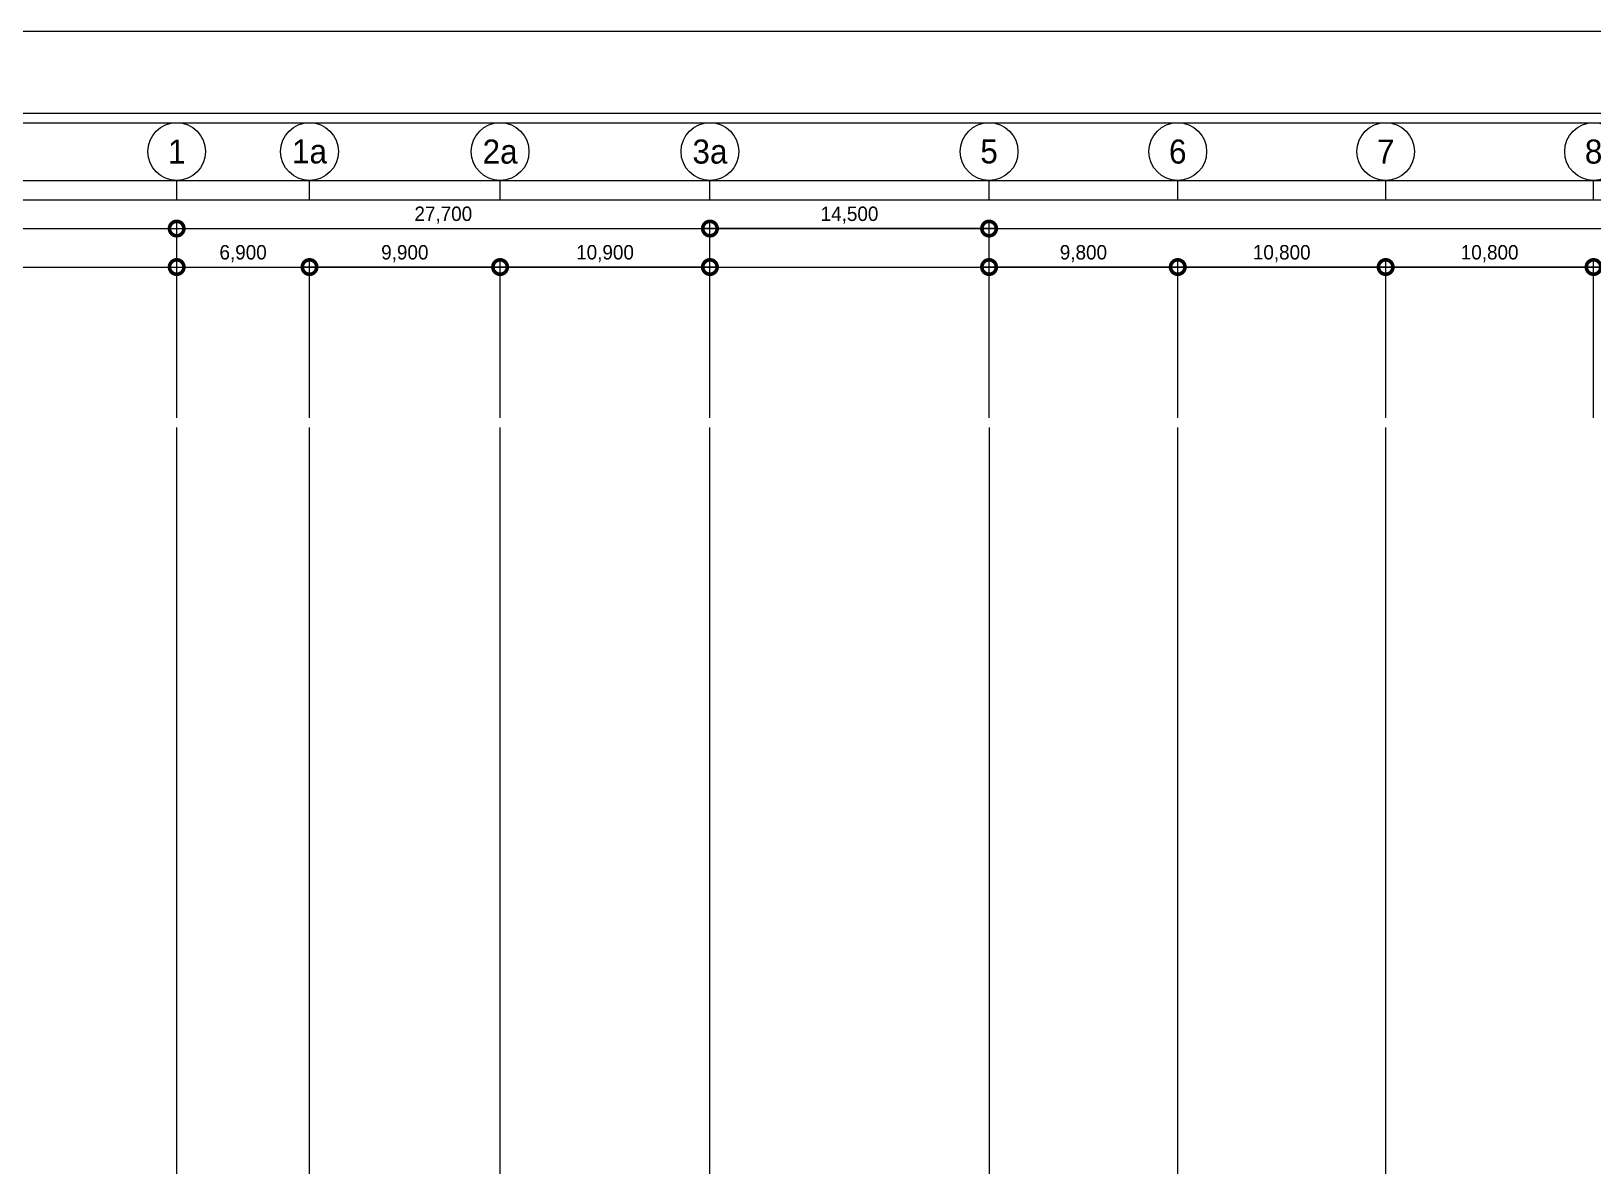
# Model space of a CAD drawing. Extents: x -430745 to 210250, y 0 to 148500.
# Drawn here: x 31540 to 112653, y 89564 to 148500 of the extents above; entities that cross this region are included whole.
import ezdxf
from ezdxf.enums import TextEntityAlignment as Align

# ---------------------------------------------------------------- set-up
doc = ezdxf.new("R2010")
doc.units = 0
doc.header["$LTSCALE"] = 250
doc.header["$MEASUREMENT"] = 0
doc.layers.get('0').update_dxf_attribs({"linetype": 'CONTINUOUS'})
doc.layers.get('Defpoints').update_dxf_attribs({"linetype": 'CONTINUOUS'})
for name, color, linetype in [('A-CEN', 1, 'CONTINUOUS'), ('A-DIM', 7, 'CONTINUOUS'), ('A-SYM-BUB', 3, 'CONTINUOUS')]:
    doc.layers.add(name, color=color, linetype=linetype)
doc.layers.add('NOPLOT', color=193, linetype='CONTINUOUS', plot=False)
doc.styles.add('Gdim', font='')
doc.styles.add('Gtx', font='')
doc.styles.get('Gdim').set_extended_font_data('Dotum')
doc.styles.get('Gtx').set_extended_font_data('Dotum')
doc.dimstyles.new('Gdim200', dxfattribs={"dimscale": 200, "dimtxt": 3, "dimasz": 6, "dimexe": 1.5, "dimexo": 2, "dimgap": 1, "dimtad": 1, "dimdec": 0, "dimzin": 0, "dimdsep": 46, "dimlunit": 6, "dimtxsty": 'Gdim', "dimblk": 'DOTSMALL', "dimcen": 1.5, "dimdle": 1.5, "dimclrd": 1, "dimclre": 1, "dimclrt": 256, "dimazin": 0, "dimtfac": 1, "dimtdec": 0, "dimtix": 1, "dimtmove": 2, "dimatfit": 3, "dimldrblk": 'DOTSMALL', "dimfxl": 1.5, "dimtolj": 1, "dimtzin": 0, "dimlwd": -1, "dimlwe": -1, "dimarcsym": 0})

# ---------------------------------------------------------------- blocks, each defined once
blk = doc.blocks.new('_DotSmall')
at = {"color": 0, "linetype": 'ByBlock', "const_width": 0.5}
blk.add_lwpolyline([(-0.0625, 0, 1), (0.0625, 0, 1)], format="xyb", close=True, dxfattribs=at)
blk = doc.blocks.new('*D49')
at = {"layer": 'A-DIM', "color": 1, "transparency": 16777216}
for p, q in [((14070694, -322405), (14059144, -322405)), ((14059519, -330238), (14059519, -322030)), ((14070319, -330238), (14070319, -322030))]:
    blk.add_line(p, q, dxfattribs=at)
at = {"layer": 'Defpoints', "color": 0, "transparency": 16777216}
for p in [(14059519, -322405), (14059519, -330738), (14070319, -330738)]:
    blk.add_point(p, dxfattribs=at)
at = {"layer": 'A-DIM', "color": 1, "transparency": 16777216, "xscale": 1500, "yscale": 1500, "zscale": 1500, "rotation": 180}
blk.add_blockref('_DotSmall', (14059519, -322405), dxfattribs=at)
at = {"layer": 'A-DIM', "color": 1, "transparency": 16777216, "xscale": 1500, "yscale": 1500, "zscale": 1500}
blk.add_blockref('_DotSmall', (14070319, -322405), dxfattribs=at)
at = {"layer": 'A-DIM', "transparency": 16777216, "insert": (14064919, -321707), "char_height": 750, "attachment_point": 5, "style": 'Gdim'}
blk.add_mtext('\\A1;10,800', dxfattribs=at)
blk = doc.blocks.new('*D50')
at = {"layer": 'A-DIM', "color": 1, "transparency": 16777216}
for p, q in [((14081494, -322405), (14069944, -322405)), ((14070319, -330238), (14070319, -322030)), ((14081119, -330238), (14081119, -322030))]:
    blk.add_line(p, q, dxfattribs=at)
at = {"layer": 'Defpoints', "color": 0, "transparency": 16777216}
for p in [(14070319, -322405), (14070319, -330738), (14081119, -330738)]:
    blk.add_point(p, dxfattribs=at)
at = {"layer": 'A-DIM', "color": 1, "transparency": 16777216, "xscale": 1500, "yscale": 1500, "zscale": 1500, "rotation": 180}
blk.add_blockref('_DotSmall', (14070319, -322405), dxfattribs=at)
at = {"layer": 'A-DIM', "color": 1, "transparency": 16777216, "xscale": 1500, "yscale": 1500, "zscale": 1500}
blk.add_blockref('_DotSmall', (14081119, -322405), dxfattribs=at)
at = {"layer": 'A-DIM', "transparency": 16777216, "insert": (14075719, -321707), "char_height": 750, "attachment_point": 5, "style": 'Gdim'}
blk.add_mtext('\\A1;10,800', dxfattribs=at)
blk = doc.blocks.new('*D51')
at = {"layer": 'A-DIM', "color": 1, "transparency": 16777216}
for p, q in [((14092294, -322405), (14080744, -322405)), ((14081119, -330238), (14081119, -322030)), ((14091919, -330238), (14091919, -322030))]:
    blk.add_line(p, q, dxfattribs=at)
at = {"layer": 'Defpoints', "color": 0, "transparency": 16777216}
for p in [(14081119, -322405), (14081119, -330738), (14091919, -330738)]:
    blk.add_point(p, dxfattribs=at)
at = {"layer": 'A-DIM', "color": 1, "transparency": 16777216, "xscale": 1500, "yscale": 1500, "zscale": 1500, "rotation": 180}
blk.add_blockref('_DotSmall', (14081119, -322405), dxfattribs=at)
at = {"layer": 'A-DIM', "color": 1, "transparency": 16777216, "xscale": 1500, "yscale": 1500, "zscale": 1500}
blk.add_blockref('_DotSmall', (14091919, -322405), dxfattribs=at)
at = {"layer": 'A-DIM', "transparency": 16777216, "insert": (14086519, -321707), "char_height": 750, "attachment_point": 5, "style": 'Gdim'}
blk.add_mtext('\\A1;10,800', dxfattribs=at)
blk = doc.blocks.new('*D52')
at = {"layer": 'A-DIM', "color": 1, "transparency": 16777216}
for p, q in [((14059894, -322405), (14049344, -322405)), ((14049719, -330238), (14049719, -322030)), ((14059519, -330238), (14059519, -322030))]:
    blk.add_line(p, q, dxfattribs=at)
at = {"layer": 'Defpoints', "color": 0, "transparency": 16777216}
for p in [(14049719, -322405), (14049719, -330738), (14059519, -330738)]:
    blk.add_point(p, dxfattribs=at)
at = {"layer": 'A-DIM', "color": 1, "transparency": 16777216, "xscale": 1500, "yscale": 1500, "zscale": 1500, "rotation": 180}
blk.add_blockref('_DotSmall', (14049719, -322405), dxfattribs=at)
at = {"layer": 'A-DIM', "color": 1, "transparency": 16777216, "xscale": 1500, "yscale": 1500, "zscale": 1500}
blk.add_blockref('_DotSmall', (14059519, -322405), dxfattribs=at)
at = {"layer": 'A-DIM', "transparency": 16777216, "insert": (14054619, -321707), "char_height": 750, "attachment_point": 5, "style": 'Gdim'}
blk.add_mtext('\\A1;9,800', dxfattribs=at)
blk = doc.blocks.new('*D53')
at = {"layer": 'A-DIM', "color": 1, "transparency": 16777216}
for p, q in [((14024694, -322405), (14014044, -322405)), ((14014419, -330238), (14014419, -322030)), ((14024319, -330238), (14024319, -322030))]:
    blk.add_line(p, q, dxfattribs=at)
at = {"layer": 'Defpoints', "color": 0, "transparency": 16777216}
for p in [(14014419, -322405), (14014419, -330738), (14024319, -330738)]:
    blk.add_point(p, dxfattribs=at)
at = {"layer": 'A-DIM', "color": 1, "transparency": 16777216, "xscale": 1500, "yscale": 1500, "zscale": 1500, "rotation": 180}
blk.add_blockref('_DotSmall', (14014419, -322405), dxfattribs=at)
at = {"layer": 'A-DIM', "color": 1, "transparency": 16777216, "xscale": 1500, "yscale": 1500, "zscale": 1500}
blk.add_blockref('_DotSmall', (14024319, -322405), dxfattribs=at)
at = {"layer": 'A-DIM', "transparency": 16777216, "insert": (14019369, -321707), "char_height": 750, "attachment_point": 5, "style": 'Gdim'}
blk.add_mtext('\\A1;9,900', dxfattribs=at)
blk = doc.blocks.new('*D54')
at = {"layer": 'A-DIM', "color": 1, "transparency": 16777216}
for p, q in [((14007144, -322405), (14014794, -322405)), ((14007519, -330238), (14007519, -322030)), ((14014419, -330238), (14014419, -322030))]:
    blk.add_line(p, q, dxfattribs=at)
at = {"layer": 'Defpoints', "color": 0, "transparency": 16777216}
for p in [(14014419, -322405), (14007519, -330738), (14014419, -330738)]:
    blk.add_point(p, dxfattribs=at)
at = {"layer": 'A-DIM', "color": 1, "transparency": 16777216, "xscale": 1500, "yscale": 1500, "zscale": 1500, "rotation": 180}
blk.add_blockref('_DotSmall', (14007519, -322405), dxfattribs=at)
at = {"layer": 'A-DIM', "color": 1, "transparency": 16777216, "xscale": 1500, "yscale": 1500, "zscale": 1500}
blk.add_blockref('_DotSmall', (14014419, -322405), dxfattribs=at)
at = {"layer": 'A-DIM', "transparency": 16777216, "insert": (14010969, -321707), "char_height": 750, "attachment_point": 5, "style": 'Gdim'}
blk.add_mtext('\\A1;6,900', dxfattribs=at)
blk = doc.blocks.new('*D55')
at = {"layer": 'A-DIM', "color": 1, "transparency": 16777216}
for p, q in [((14007519, -330238), (14007519, -320030)), ((14035219, -330238), (14035219, -320030)), ((14007144, -320405), (14035594, -320405))]:
    blk.add_line(p, q, dxfattribs=at)
at = {"layer": 'Defpoints', "color": 0, "transparency": 16777216}
for p in [(14035219, -320405), (14007519, -330738), (14035219, -330738)]:
    blk.add_point(p, dxfattribs=at)
at = {"layer": 'A-DIM', "color": 1, "transparency": 16777216, "xscale": 1500, "yscale": 1500, "zscale": 1500, "rotation": 180}
blk.add_blockref('_DotSmall', (14007519, -320405), dxfattribs=at)
at = {"layer": 'A-DIM', "color": 1, "transparency": 16777216, "xscale": 1500, "yscale": 1500, "zscale": 1500}
blk.add_blockref('_DotSmall', (14035219, -320405), dxfattribs=at)
at = {"layer": 'A-DIM', "transparency": 16777216, "insert": (14021369, -319707), "char_height": 750, "attachment_point": 5, "style": 'Gdim'}
blk.add_mtext('\\A1;27,700', dxfattribs=at)
blk = doc.blocks.new('*D56')
at = {"layer": 'A-DIM', "color": 1, "transparency": 16777216}
for p, q in [((14035594, -322405), (14023944, -322405)), ((14024319, -330238), (14024319, -322030)), ((14035219, -330238), (14035219, -322030))]:
    blk.add_line(p, q, dxfattribs=at)
at = {"layer": 'Defpoints', "color": 0, "transparency": 16777216}
for p in [(14024319, -322405), (14024319, -330738), (14035219, -330738)]:
    blk.add_point(p, dxfattribs=at)
at = {"layer": 'A-DIM', "color": 1, "transparency": 16777216, "xscale": 1500, "yscale": 1500, "zscale": 1500, "rotation": 180}
blk.add_blockref('_DotSmall', (14024319, -322405), dxfattribs=at)
at = {"layer": 'A-DIM', "color": 1, "transparency": 16777216, "xscale": 1500, "yscale": 1500, "zscale": 1500}
blk.add_blockref('_DotSmall', (14035219, -322405), dxfattribs=at)
at = {"layer": 'A-DIM', "transparency": 16777216, "insert": (14029769, -321707), "char_height": 750, "attachment_point": 5, "style": 'Gdim'}
blk.add_mtext('\\A1;10,900', dxfattribs=at)
blk = doc.blocks.new('*D58')
at = {"layer": 'A-DIM', "color": 1, "transparency": 16777216}
for p, q in [((14049719, -330238), (14049719, -320030)), ((14134119, -330238), (14134119, -320030)), ((14049344, -320405), (14134494, -320405))]:
    blk.add_line(p, q, dxfattribs=at)
at = {"layer": 'Defpoints', "color": 0, "transparency": 16777216}
for p in [(14134119, -320405), (14049719, -330738), (14134119, -330738)]:
    blk.add_point(p, dxfattribs=at)
at = {"layer": 'A-DIM', "color": 1, "transparency": 16777216, "xscale": 1500, "yscale": 1500, "zscale": 1500, "rotation": 180}
blk.add_blockref('_DotSmall', (14049719, -320405), dxfattribs=at)
at = {"layer": 'A-DIM', "color": 1, "transparency": 16777216, "xscale": 1500, "yscale": 1500, "zscale": 1500}
blk.add_blockref('_DotSmall', (14134119, -320405), dxfattribs=at)
at = {"layer": 'A-DIM', "transparency": 16777216, "insert": (14091919, -319707), "char_height": 750, "attachment_point": 5, "style": 'Gdim'}
blk.add_mtext('\\A1;84,400', dxfattribs=at)
blk = doc.blocks.new('*D62')
at = {"layer": 'A-DIM', "color": 1, "transparency": 16777216}
for p, q in [((14035219, -330238), (14035219, -320030)), ((14049719, -330238), (14049719, -320030)), ((14050094, -320405), (14034844, -320405))]:
    blk.add_line(p, q, dxfattribs=at)
at = {"layer": 'Defpoints', "color": 0, "transparency": 16777216}
for p in [(14035219, -320405), (14035219, -330738), (14049719, -330738)]:
    blk.add_point(p, dxfattribs=at)
at = {"layer": 'A-DIM', "color": 1, "transparency": 16777216, "xscale": 1500, "yscale": 1500, "zscale": 1500, "rotation": 180}
blk.add_blockref('_DotSmall', (14035219, -320405), dxfattribs=at)
at = {"layer": 'A-DIM', "color": 1, "transparency": 16777216, "xscale": 1500, "yscale": 1500, "zscale": 1500}
blk.add_blockref('_DotSmall', (14049719, -320405), dxfattribs=at)
at = {"layer": 'A-DIM', "transparency": 16777216, "insert": (14042469, -319707), "char_height": 750, "attachment_point": 5, "style": 'Gdim'}
blk.add_mtext('\\A1;14,500', dxfattribs=at)
blk = doc.blocks.new('A-CEN-SOUTH2')
at = {"layer": 'A-CEN'}
for p, q in [((14007519, -438071.4), (14007519, -330738.1)), ((14014419, -438071.4, 0), (14014419, -330738.1)), ((14024319, -438071.4), (14024319, -330738.1)), ((14035219, -438071.4), (14035219, -330738.1)), ((14049719, -330738.1), (14049719, -438071.4)), ((14059519, -438071.4), (14059519, -330738.1)), ((14070319, -438071.4), (14070319, -330738.1))]:
    blk.add_line(p, q, dxfattribs=at)
at = {"layer": 'A-SYM-BUB', "color": 7, "elevation": 0}
for points in [[(14007519, -318904.8), (14007519, -317904.8, -1), (14007519, -314904.8, -1), (14007519, -317904.8, 0)], [(14014419, -318904.8), (14014419, -317904.8, -1), (14014419, -314904.8, -1), (14014419, -317904.8, 0)], [(14024319, -318904.8), (14024319, -317904.8, -1), (14024319, -314904.8, -1), (14024319, -317904.8, 0)], [(14035219, -318904.8), (14035219, -317904.8, -1), (14035219, -314904.8, -1), (14035219, -317904.8, 0)], [(14049719, -318904.8), (14049719, -317904.8, -1), (14049719, -314904.8, -1), (14049719, -317904.8, 0)], [(14059519, -318904.8), (14059519, -317904.8, -1), (14059519, -314904.8, -1), (14059519, -317904.8, 0)]]:
    blk.add_lwpolyline(points, format="xyb", dxfattribs=at)
at = {"layer": 'A-SYM-BUB', "color": 7}
for points in [[(14070319, -318904.8), (14070319, -317904.8, -1), (14070319, -314904.8, -1), (14070319, -317904.8, 0)], [(14081119, -318904.8), (14081119, -317904.8, -1), (14081119, -314904.8, -1), (14081119, -317904.8, 0)]]:
    blk.add_lwpolyline(points, format="xyb", dxfattribs=at)
at = {"layer": 'A-SYM-BUB', "style": 'Gtx'}
for s, p in [('1', (14007519, -316404.8)), ('1a', (14014419, -316404.8)), ('2a', (14024319, -316404.8)), ('3a', (14035219, -316404.8)), ('5', (14049719, -316404.8)), ('6', (14059519, -316404.8)), ('7', (14070319, -316404.8)), ('8', (14081119, -316404.8))]:
    blk.add_text(s, height=1250, dxfattribs=at).set_placement(p, align=Align.MIDDLE)
at = {"layer": 'A-DIM'}
for base, p1, p2, picture, middle in [((14035219, -320404.8), (14007519, -330738.1), (14035219, -330738.1), '*D55', (14021369, -319707)), ((14035219, -320404.8), (14049719, -330738.1), (14035219, -330738.1), '*D62', (14042469, -319707)), ((14134119, -320404.8), (14049719, -330738.1), (14134119, -330738.1), '*D58', (14091919, -319707)), ((14014419, -322404.8), (14024319, -330738.1), (14014419, -330738.1), '*D53', (14019369, -321707)), ((14024319, -322404.8), (14035219, -330738.1), (14024319, -330738.1), '*D56', (14029769, -321707))]:
    dim = blk.add_linear_dim(base=base, p1=p1, p2=p2, angle=180, dimstyle='Gdim200', override={"dimscale": 250}, dxfattribs=at)
    dim.commit()
    dim.dimension.update_dxf_attribs({"geometry": picture, "text_midpoint": middle})
for base, p1, p2, picture, middle in [((14014419, -322404.8), (14007519, -330738.1), (14014419, -330738.1), '*D54', (14010969, -321707)), ((14049719, -322404.8), (14059519, -330738.1), (14049719, -330738.1), '*D52', (14054619, -321707)), ((14059519, -322404.8), (14070319, -330738.1), (14059519, -330738.1), '*D49', (14064919, -321707)), ((14070319, -322404.8), (14081119, -330738.1), (14070319, -330738.1), '*D50', (14075719, -321707)), ((14081119, -322404.8), (14091919, -330738.1), (14081119, -330738.1), '*D51', (14086519, -321707))]:
    dim = blk.add_linear_dim(base=base, p1=p1, p2=p2, dimstyle='Gdim200', override={"dimscale": 250}, dxfattribs=at)
    dim.commit()
    dim.dimension.update_dxf_attribs({"geometry": picture, "text_midpoint": middle})

msp = doc.modelspace()

# ---------------------------------------------------------------- linework, layer by layer
at = {"layer": 'NOPLOT'}
for points in [[(0, 148500), (210250, 148500), (210250, 0), (0, 0)], [(206000, 4250), (7750, 4250), (7750, 144250), (206000, 144250)], [(8250, 143750), (182250, 143750), (182250, 4750), (8250, 4750)], [(11250, 140750), (179250, 140750), (179250, 7750), (11250, 7750)], [(12250, 139750), (178250, 139750), (178250, 8750), (12250, 8750)], [(13750, 138250), (176750, 138250), (176750, 10250), (13750, 10250)], [(15750, 136250), (174750, 136250), (174750, 12250), (15750, 12250)]]:
    msp.add_lwpolyline(points, close=True, dxfattribs=at)

# ---------------------------------------------------------------- block references
at = {"layer": 'A-DIM'}
msp.add_blockref('A-CEN-SOUTH2', (-13968423.8, 458654.8), dxfattribs=at)

doc.saveas('drawing.dxf')
